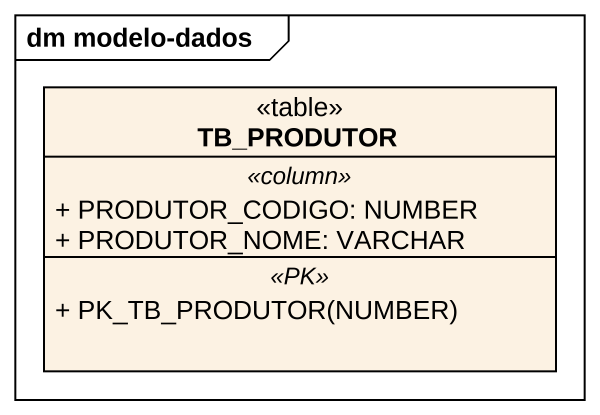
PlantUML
@startuml
mainframe dm modelo-dados
hide circle
hide empty members
skinparam classAttributeIconSize 0
class TB_PRODUTOR <<table>> {
  .. <<column>> ..
  + PRODUTOR_CODIGO: NUMBER
  + PRODUTOR_NOME: VARCHAR
  .. <<PK>> ..
  + PK_TB_PRODUTOR(NUMBER)
}
@enduml
